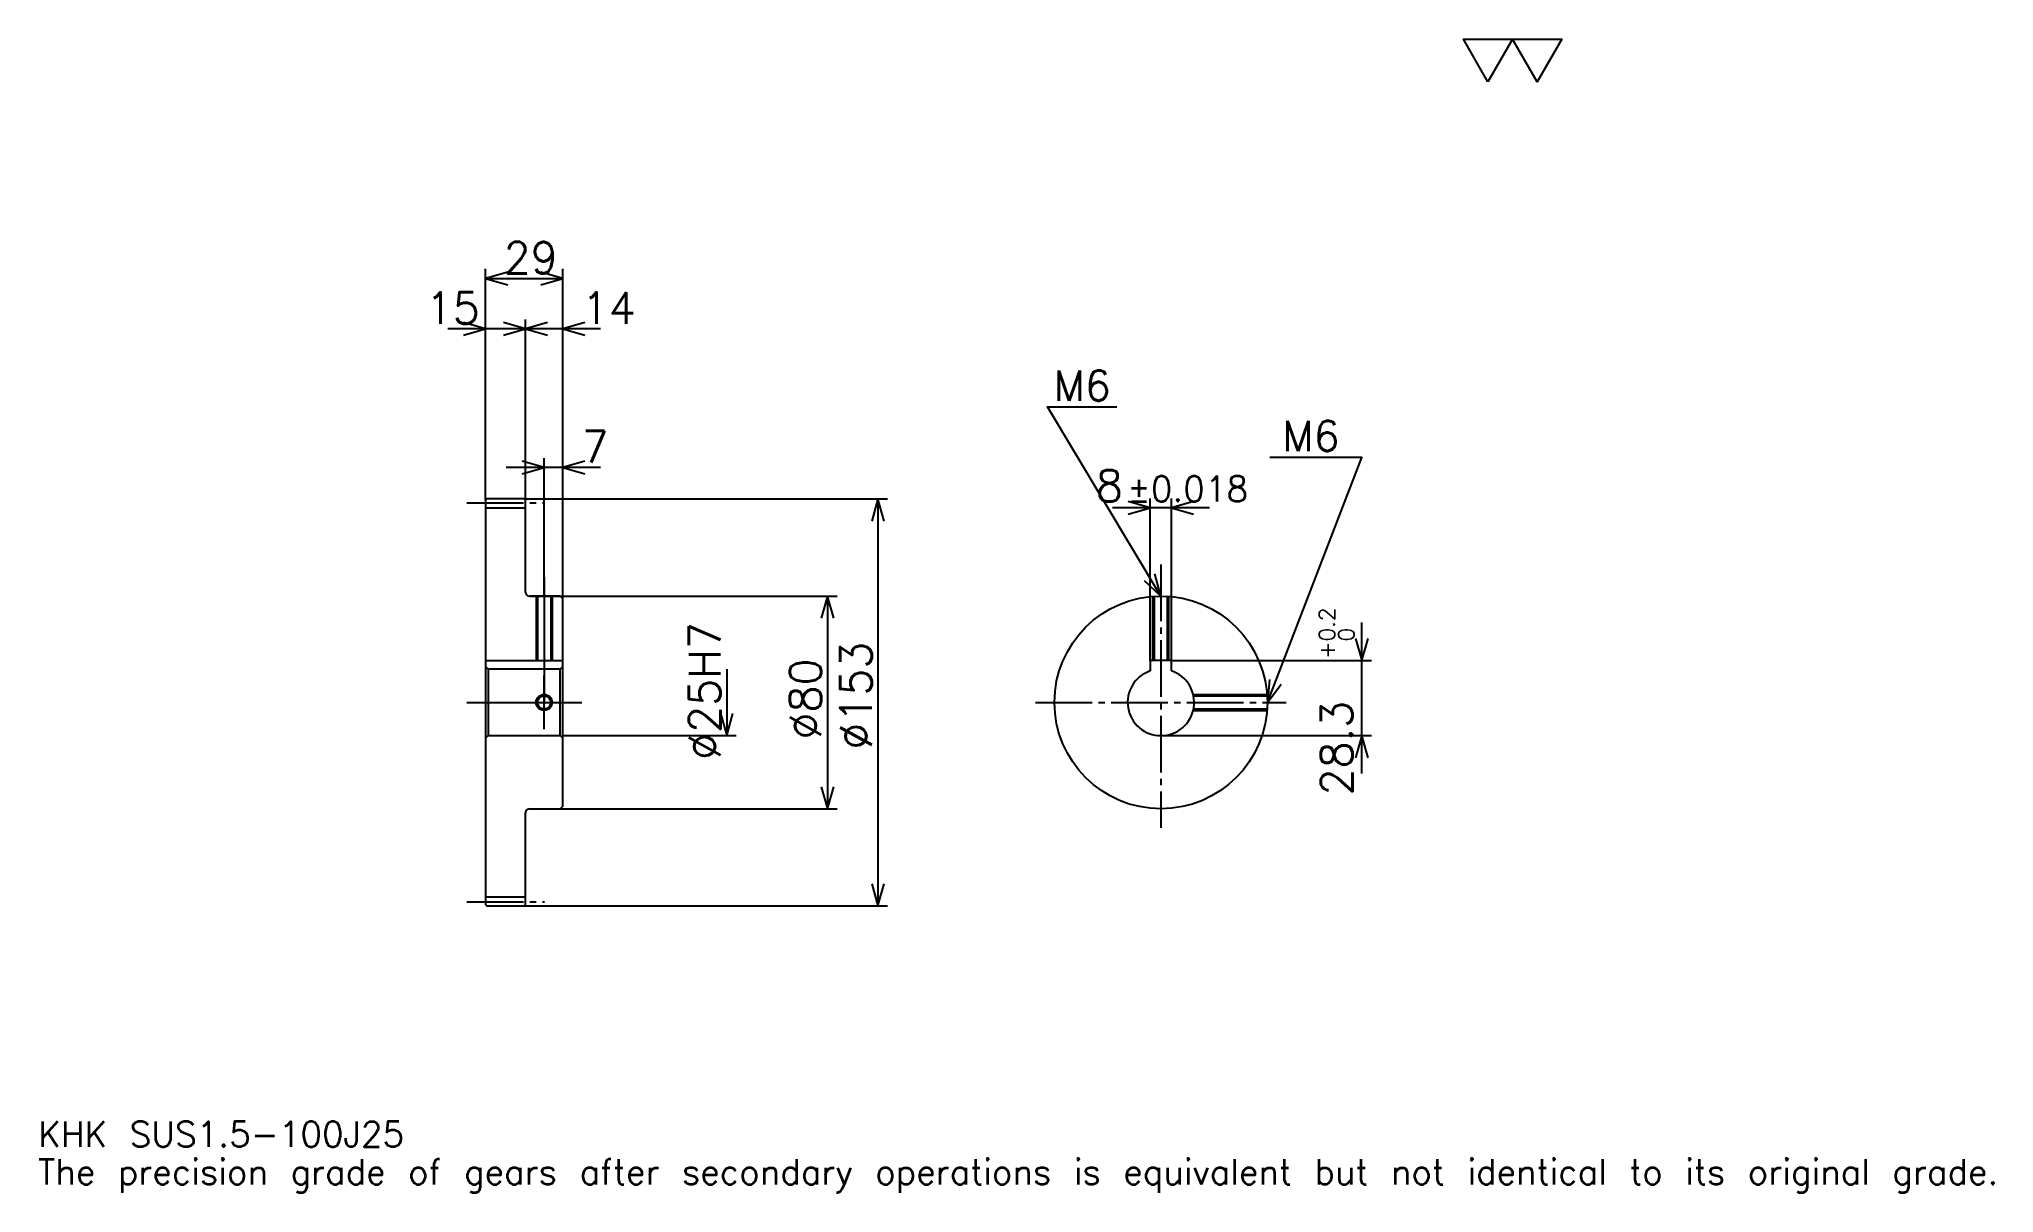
# Model space of a CAD drawing. Extents: x 24 to 759, y 9 to 443.
import ezdxf

# ---------------------------------------------------------------- set-up
doc = ezdxf.new("R2010")
doc.units = 0
doc.linetypes.add('DASHDOT', pattern=[28.434782, 21.326087, -2.369565, 2.369565, -2.369565])
doc.layers.get('0').update_dxf_attribs({"linetype": 'CONTINUOUS'})
doc.layers.add('DASHDOT', color=6, linetype='DASHDOT')
doc.styles.add('KANJI', font='TXT', dxfattribs={"bigfont": 'BIGFONT'})

msp = doc.modelspace()

# ---------------------------------------------------------------- linework, layer by layer
at = {"color": 5}
for p, q in [((191.934784, 269.619568), (191.934784, 356.108704)), ((220.934784, 269.619568), (220.934784, 356.108704)), ((191.934784, 352.554352), (220.934784, 352.554352)), ((221.152176, 333.597839), (177.717392, 333.597839)), ((235.152176, 333.597839), (192.717392, 333.597839)), ((206.934784, 269.619568), (206.934784, 337.152161)), ((235.152176, 281.467407), (199.717392, 281.467407)), ((213.934784, 269.619568), (213.934784, 285.021729)), ((191.934784, 269.119568), (191.934784, 269.619568)), ((206.434784, 269.619568), (220.934784, 269.619568)), ((206.934784, 269.119568), (206.934784, 269.619568)), ((213.934784, 233.119568), (213.934784, 269.619568)), ((213.934784, 233.119568), (213.934784, 269.619568)), ((220.934784, 269.619568), (342.967407, 269.619568)), ((220.934784, 232.119568), (220.934784, 269.619568)), ((339.413055, 269.619568), (339.413055, 116.619568)), ((463.978241, 266.293488), (427.543457, 266.293488)), ((441.760864, 208.919571), (441.760864, 269.847839)), ((449.760864, 208.919571), (449.760864, 269.847839)), ((208.434784, 233.119568), (220.934784, 233.119568)), ((220.934784, 233.119568), (324.010864, 233.119568)), ((320.456512, 233.119568), (320.456512, 153.119568)), ((521.304321, 166.402176), (521.304321, 223.136963)), ((449.760864, 208.919571), (524.858704, 208.919571)), ((282.543488, 205.619568), (282.543488, 180.619568)), ((220.934784, 180.619568), (286.097839, 180.619568)), ((445.760864, 180.619568), (524.858704, 180.619568)), ((208.434784, 153.119568), (220.934784, 153.119568)), ((220.934784, 153.119568), (324.010864, 153.119568)), ((206.434784, 116.619568), (220.934784, 116.619568)), ((220.934784, 116.619568), (342.967407, 116.619568))]:
    msp.add_line(p, q, dxfattribs=at)
at = {"color": 4}
for p, q in [((191.934784, 266.244568), (206.934784, 266.244568)), ((191.934784, 208.919571), (220.934784, 208.919571)), ((219.934784, 205.619568), (220.934784, 206.619568)), ((192.934784, 205.619568), (192.934784, 180.619568)), ((219.934784, 180.619568), (220.934784, 179.619568)), ((191.934784, 119.994568), (206.934784, 119.994568))]:
    msp.add_line(p, q, dxfattribs=at)
at = {"color": 7}
msp.add_lwpolyline([(568.695679, 426.521729), (559.454346, 442.539978), (596.419617, 442.539978), (587.178284, 426.521729), (577.937012, 442.539978), (568.695679, 426.521729)], dxfattribs=at)
at = {"color": 5}
for points in [[(200.228256, 354.92392), (191.934784, 352.554352), (200.228256, 350.184784)], [(212.641312, 350.184784), (220.934784, 352.554352), (212.641312, 354.92392)], [(183.641312, 331.228271), (191.934784, 333.597839), (183.641312, 335.967407)], [(198.641312, 331.228271), (206.934784, 333.597839), (198.641312, 335.967407)], [(215.228256, 335.967407), (206.934784, 333.597839), (215.228256, 331.228271)], [(229.228271, 335.967407), (220.934784, 333.597839), (229.228271, 331.228271)], [(445.760864, 233.119568), (403.108704, 304.206543), (429.17392, 304.206543)], [(205.641312, 279.097839), (213.934784, 281.467407), (205.641312, 283.836975)], [(229.228271, 283.836975), (220.934784, 281.467407), (229.228271, 279.097839)], [(485.760864, 193.119568), (521.304321, 285.25), (486.708679, 285.25)], [(341.782623, 261.32608), (339.413055, 269.619568), (337.043488, 261.32608)], [(433.467407, 263.92392), (441.760864, 266.293488), (433.467407, 268.663055)], [(458.054352, 268.663055), (449.760864, 266.293488), (458.054352, 263.92392)], [(439.462036, 239.012039), (445.760864, 233.119568), (443.525787, 241.450302)], [(322.82608, 224.826096), (320.456512, 233.119568), (318.086945, 224.826096)], [(518.934814, 217.213043), (521.304321, 208.919571), (523.67395, 217.213043)], [(486.535248, 201.710083), (485.760864, 193.119568), (490.956757, 200.004288)], [(280.17392, 188.91304), (282.543488, 180.619568), (284.913055, 188.91304)], [(523.67395, 172.326096), (521.304321, 180.619568), (518.934814, 172.326096)], [(318.086945, 161.41304), (320.456512, 153.119568), (322.82608, 161.41304)], [(337.043488, 124.913048), (339.413055, 116.619568), (341.782623, 124.913048)]]:
    msp.add_lwpolyline(points, dxfattribs=at)
at = {"color": 4}
for points in [[(206.934784, 234.619568), (206.934784, 269.119568), (206.434784, 269.619568), (192.434784, 269.619568), (191.934784, 269.119568), (191.934784, 179.619568)], [(208.434784, 153.119568), (219.934784, 153.119568), (220.934784, 154.119568), (220.934784, 232.119568), (219.934784, 233.119568), (208.434784, 233.119568)], [(210.934784, 233.119568), (210.934784, 208.919571)], [(211.474792, 233.119568), (211.474792, 208.919571)], [(216.394775, 233.119568), (216.394775, 208.919571)], [(216.934784, 233.119568), (216.934784, 208.919571)], [(442.760864, 208.919571), (442.760864, 233.006912)], [(443.300842, 208.919571), (443.300842, 233.043854)], [(448.220856, 208.919571), (448.220856, 233.043854)], [(448.760864, 208.919571), (448.760864, 233.006912)], [(191.934784, 179.619568), (192.934784, 180.619568), (219.934784, 180.619568), (219.934784, 205.619568), (192.934784, 205.619568), (191.934784, 206.619568)], [(449.760864, 204.96228), (449.760864, 208.919571), (441.760864, 208.919571), (441.760864, 204.96228)], [(457.895538, 196.119568), (485.648193, 196.119568)], [(458.016418, 195.579575), (485.68515, 195.579575)], [(457.895538, 190.119568), (485.648193, 190.119568)], [(458.016418, 190.659561), (485.68515, 190.659561)], [(191.934784, 179.619568), (191.934784, 117.119568), (192.434784, 116.619568), (206.434784, 116.619568), (206.934784, 117.119568), (206.934784, 151.619568)]]:
    msp.add_lwpolyline(points, dxfattribs=at)
for centre, radius in [((445.760864, 193.119568), 40), ((213.934784, 193.119568), 2.46)]:
    msp.add_circle(centre, radius, dxfattribs=at)
at = {"color": 7}
msp.add_circle((213.934784, 193.119568), 3, dxfattribs=at)
at = {"color": 4}
for centre, radius, start, end in [((208.434784, 234.619568), 1.5, 180, 270), ((445.760864, 193.119568), 12.5, 108.662925185, 71.337074815), ((208.434784, 151.619568), 1.5, 90, 180)]:
    msp.add_arc(centre, radius, start, end, dxfattribs=at)
at = {"layer": 'DASHDOT', "color": 7}
for p, q in [((184.826096, 268.119568), (214.043488, 268.119568)), ((445.760864, 244.967392), (445.760864, 146.010864)), ((213.934784, 233.119568), (213.934784, 193.119568)), ((184.826096, 193.119568), (228.043488, 193.119568)), ((398.652161, 193.119568), (492.869568, 193.119568)), ((184.826096, 118.119568), (214.043488, 118.119568))]:
    msp.add_line(p, q, dxfattribs=at)
for points in [[(213.934784, 240.228271), (213.934784, 201.810867)], [(213.934784, 183.010864), (213.934784, 203.228271)], [(203.82608, 193.119568), (224.043488, 193.119568)]]:
    msp.add_lwpolyline(points, dxfattribs=at)

# ---------------------------------------------------------------- texts
at = {"color": 7, "style": 'KANJI'}
for s, height, p in [('29', 11.847826, (198.733704, 354.450012)), ('15', 11.847826, (169.42392, 335.493469)), ('14', 11.847826, (228.043488, 335.493469)), ('M6', 11.373913, (405.478271, 306.57608)), ('7', 11.847826, (228.043488, 283.363037)), ('M6', 11.373913, (491.447815, 287.619568)), ('8', 11.847826, (421.304626, 268.663055)), ('%%p0.018', 9.478261, (433.032501, 268.663055)), ('KHK SUS1.5-100J25', 9.478261, (23.695652, 26.065218)), ('The precision grade of gears after secondary operations is equivalent but not identical to its original grade.', 9.478261, (23.695652, 11.847826))]:
    msp.add_text(s, height=height, dxfattribs=at).set_placement(p)
for s, height, p in [('0.2', 5.923913, (511.115234, 216.074036)), ('%%c25H7', 11.847826, (280.17392, 171.497284)), ('%%c153', 11.847826, (337.043488, 175.347839)), ('+', 5.923913, (511.115234, 209.439255)), ('0', 5.923913, (518.460876, 216.074036)), ('%%c80', 11.847826, (318.086945, 179.198364)), ('28.3', 11.847826, (517.75, 158.157166))]:
    msp.add_text(s, height=height, rotation=90, dxfattribs=at).set_placement(p)

doc.saveas('drawing.dxf')
